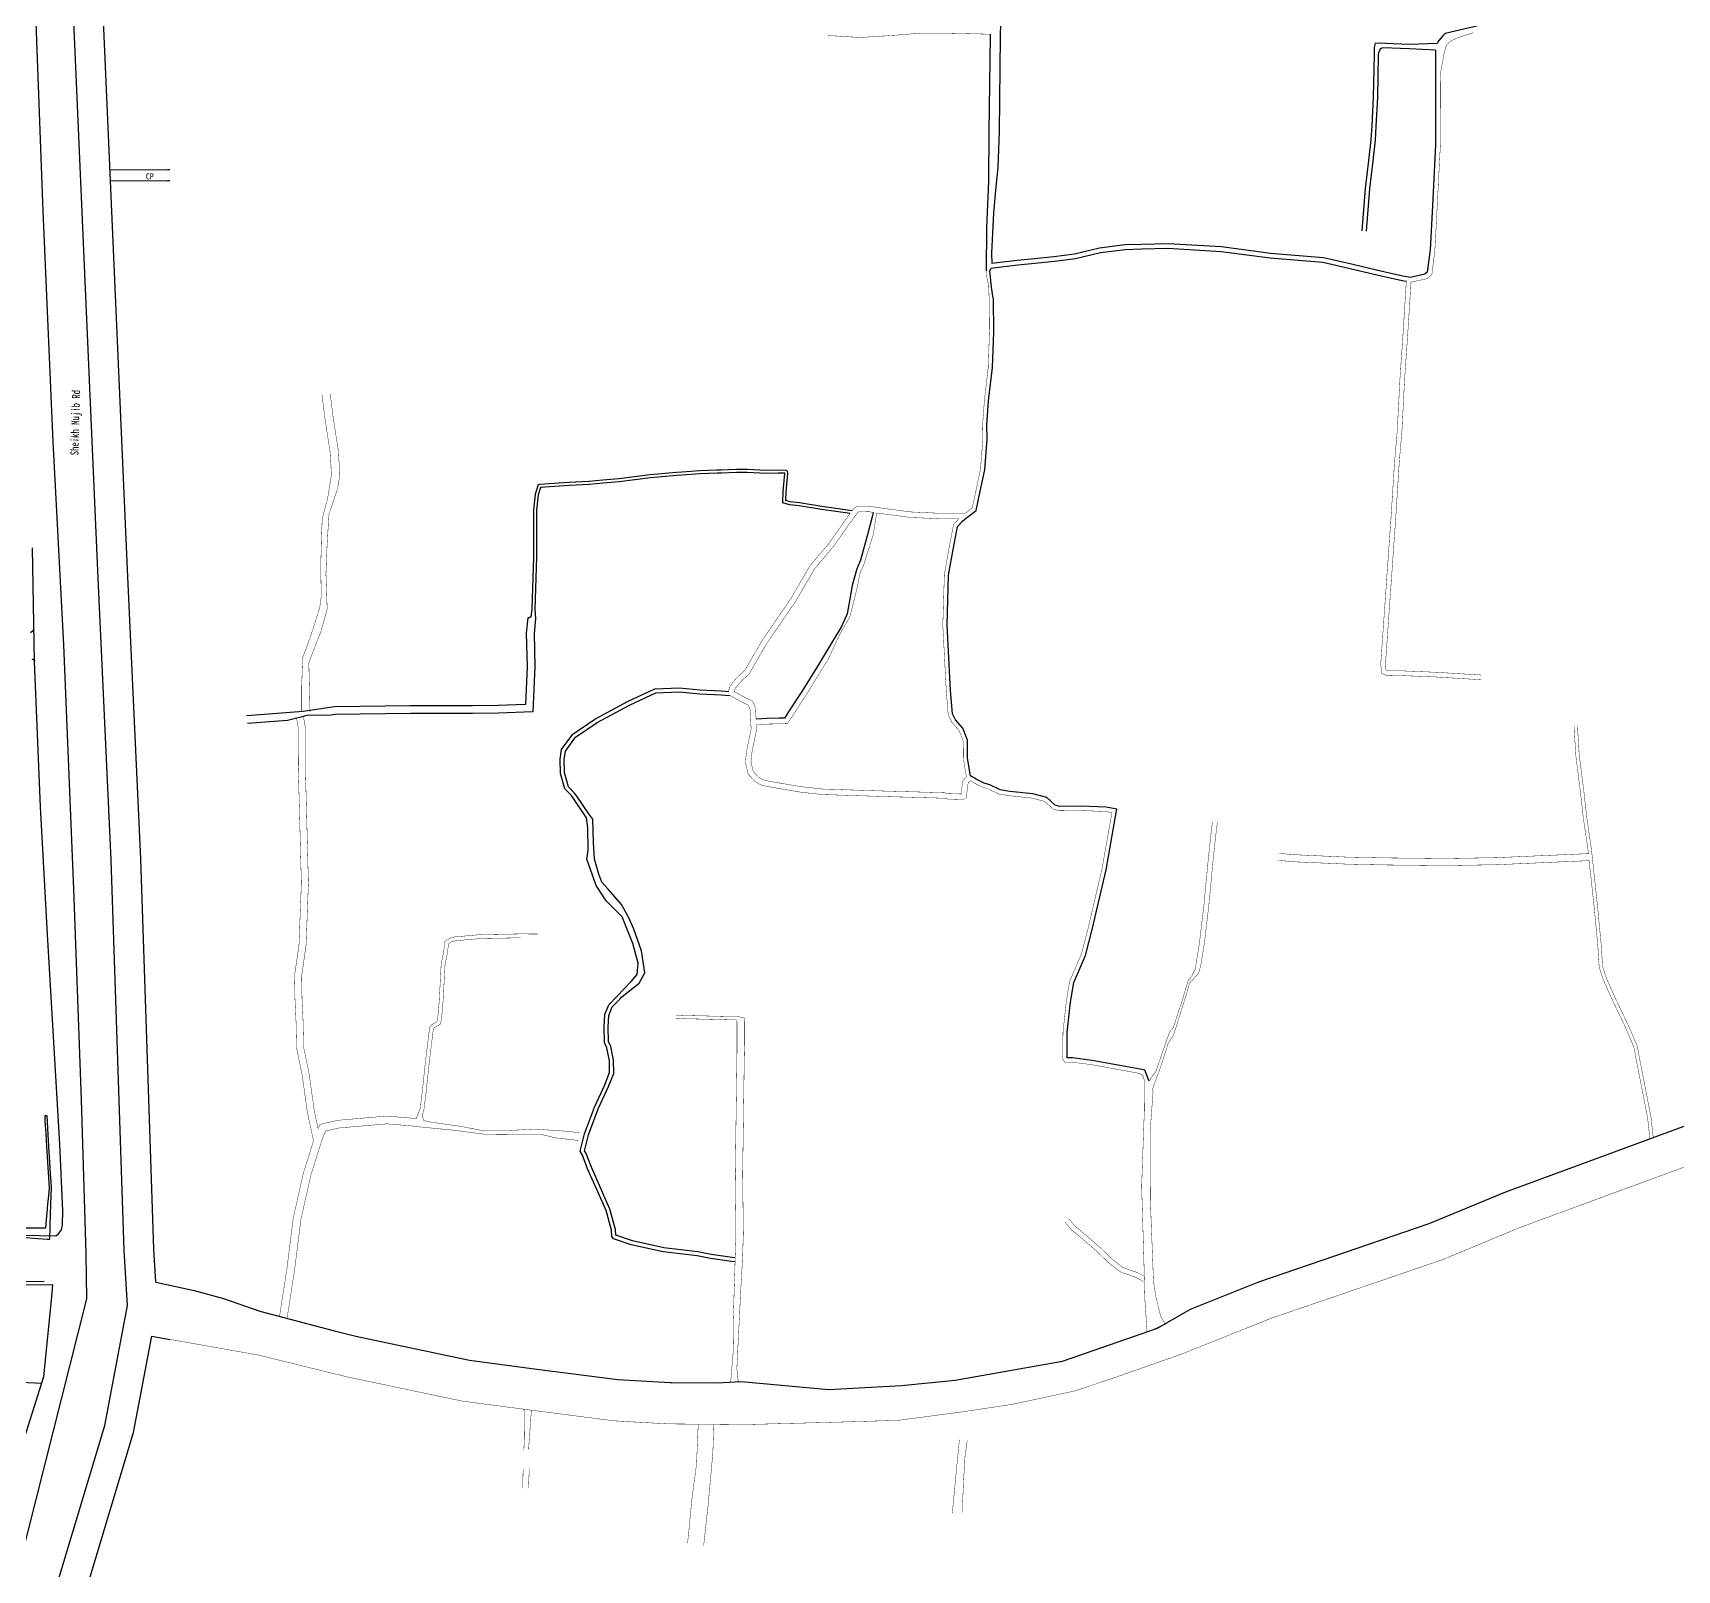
# Model space of a CAD drawing. Header units: metres. Extents: x 375792 to 378704, y 2469502 to 2471712.
# Drawn here: x 377700 to 378110.9, y 2470068.9 to 2470452.8 of the extents above; entities that cross this region are included whole.
import ezdxf
from ezdxf.enums import TextEntityAlignment as Align

# ---------------------------------------------------------------- set-up
doc = ezdxf.new("R2010")
doc.units = ezdxf.units.M
doc.header["$MEASUREMENT"] = 0
doc.linetypes.add('X2', pattern=[10, 8, -2])
doc.linetypes.add('X6', pattern=[2, 1, -1])
doc.layers.add('DLSS', color=1, linetype='Continuous')
doc.layers.add('DLSS Existing Road Line', color=1, linetype='Continuous')
doc.styles.add('正等线体', font='')
doc.styles.get('正等线体').set_extended_font_data('SimHei')

msp = doc.modelspace()

# ---------------------------------------------------------------- linework, layer by layer
at = {"layer": 'DLSS', "linetype": 'Continuous', "flags": 128}
for points, elevation in [([(377730.72, 2470140.81), (377730.24, 2470149.02), (377727.01, 2470246.56), (377723.65, 2470318.77), (377717.59, 2470457.73), (377717.8, 2470519.35), (377719.59, 2470557.05), (377727.34, 2470639.08), (377731.74, 2470656.67), (377739.55, 2470678.13), (377745.96, 2470687.74), (377769.06, 2470710.26), (377780.42, 2470720.65), (377799.61, 2470737.57), (377809.18, 2470749.08), (377814.54, 2470752.68), (377819.97, 2470755.62), (377825.2, 2470768.19), (377828.04, 2470778.03)], 39.88), ([(377687.44, 2469848.13), (377683.81, 2469903.61), (377683.33, 2469961.04), (377683.66, 2470014.46), (377693.8, 2470058.8), (377696.27, 2470068.55), (377696.64, 2470070.01), (377713.48, 2470136.64), (377713.3, 2470147.96), (377712.16, 2470186.32), (377710.28, 2470238.92), (377707.75, 2470300.01), (377705.11, 2470350.68), (377702.61, 2470408.27), (377698.79, 2470511.34)], 5.01), ([(377697.09, 2469845.05), (377693.46, 2469900.53), (377692.98, 2469957.97), (377693.31, 2470011.38), (377703.45, 2470055.72), (377706.23, 2470065.99), (377717.97, 2470105.01), (377723.64, 2470134.96), (377722.84, 2470148.68), (377719.61, 2470246.26), (377716.25, 2470318.44), (377710.18, 2470457.58)], 5.01)]:
    msp.add_lwpolyline(points, dxfattribs=dict(at, elevation=elevation))
for points in [[(377939.19, 2470452.49, 0.1, 0.1, 0), (377929.4, 2470452.72, 0.1, 0.1, 0), (377921.57, 2470452.72, 0.1, 0.1, 0), (377915.27, 2470452.22, 0.1, 0.1, 0), (377906.8, 2470451.66, 0.1, 0.1, 0), (377901.86, 2470451.96, 0.1, 0.1, 0), (377899.77, 2470452.09, 0.1, 0.1, 0), (377898.71, 2470452.12, 0.1, 0.1, 0)], [(378059.87, 2470452.87, 0.1, 0.1, 0), (378055.5, 2470451.39, 0.1, 0.1, 0), (378054.24, 2470450.71, 0.1, 0.1, 0), (378053.37, 2470449.97, 0.1, 0.1, 0), (378053.04, 2470449.27, 0.1, 0.1, 0), (378052.67, 2470447.88, 0.1, 0.1, 0), (378051.67, 2470442.4, 0.1, 0.1, 0), (378051.7, 2470439.2, 0.1, 0.1, 0), (378051.71, 2470424.83, 0.1, 0.1, 0), (378050.92, 2470409.63, 0.1, 0.1, 0), (378050.33, 2470398.5, 0.1, 0.1, 0), (378049.58, 2470392.46, 0.1, 0.1, 0), (378048.39, 2470391.43, 0.1, 0.1, 0), (378044.37, 2470390.55, 0.1, 0.1, 0)], [(377933, 2470332.83, 0.1, 0.1, 0), (377934.74, 2470334.11, 0.1, 0.1, 0), (377935.68, 2470338.57, 0.1, 0.1, 0), (377936.8, 2470343.87, 0.1, 0.1, 0), (377937.4, 2470351.41, 0.1, 0.1, 0), (377937.32, 2470354.85, 0.1, 0.1, 0), (377937.77, 2470360.98, 0.1, 0.1, 0), (377938.75, 2470369.34, 0.1, 0.1, 0), (377939.02, 2470378.06, 0.1, 0.1, 0), (377938.97, 2470386.38, 0.1, 0.1, 0), (377938.82, 2470389.98, 0.1, 0.1, 0), (377938.49, 2470391.17, 0.1, 0.1, 0), (377938.23, 2470392.35, 0.1, 0.1, 0), (377938.2, 2470393.39, 0.1, 0.1, 0)], [(378043.2, 2470390.71, 0.1, 0.1, 0), (378042.37, 2470377.52, 0.1, 0.1, 0), (378041.58, 2470366.03, 0.1, 0.1, 0), (378040.95, 2470353.78, 0.1, 0.1, 0), (378040.23, 2470345.25, 0.1, 0.1, 0), (378039.39, 2470331.98, 0.1, 0.1, 0), (378038.13, 2470314.12, 0.1, 0.1, 0), (378036.8, 2470295.1, 0.1, 0.1, 0), (378037.04, 2470292.84, 0.1, 0.1, 0), (378038.47, 2470292.26, 0.1, 0.1, 0), (378041.58, 2470292.32, 0.1, 0.1, 0), (378050.49, 2470291.96, 0.1, 0.1, 0), (378061.82, 2470291.26, 0.1, 0.1, 0)], [(378044.38, 2470390.63, 0.1, 0.1, 0), (378043.54, 2470377.45, 0.1, 0.1, 0), (378042.75, 2470365.96, 0.1, 0.1, 0), (378042.12, 2470353.7, 0.1, 0.1, 0), (378041.4, 2470345.17, 0.1, 0.1, 0), (378040.57, 2470331.9, 0.1, 0.1, 0), (378039.31, 2470314.04, 0.1, 0.1, 0), (378037.98, 2470295.12, 0.1, 0.1, 0), (378038.13, 2470293.67, 0.1, 0.1, 0), (378038.69, 2470293.45, 0.1, 0.1, 0), (378041.59, 2470293.5, 0.1, 0.1, 0), (378050.55, 2470293.13, 0.1, 0.1, 0), (378061.9, 2470292.43, 0.1, 0.1, 0)], [(377769.26, 2470283.27, 0.1, 0.1, 0), (377769.26, 2470283.56, 0.1, 0.1, 0), (377768.97, 2470295.56, 0.1, 0.1, 0), (377770.9, 2470300.56, 0.1, 0.1, 0), (377771.94, 2470303.14, 0.1, 0.1, 0), (377773.56, 2470308.92, 0.1, 0.1, 0), (377773.25, 2470317.75, 0.1, 0.1, 0), (377773.53, 2470324.75, 0.1, 0.1, 0), (377774, 2470332.52, 0.1, 0.1, 0), (377776.22, 2470339.27, 0.1, 0.1, 0), (377776.71, 2470342.34, 0.1, 0.1, 0), (377776.37, 2470348.28, 0.1, 0.1, 0), (377775.02, 2470356.98, 0.1, 0.1, 0), (377774.31, 2470362.65, 0.1, 0.1, 0)], [(377904.22, 2470332.79, 0.1, 0.1, 0), (377902.93, 2470331.01, 0.1, 0.1, 0), (377899.07, 2470325.49, 0.1, 0.1, 0), (377894.2, 2470319.73, 0.1, 0.1, 0), (377889.5, 2470311.66, 0.1, 0.1, 0), (377882.32, 2470301.19, 0.1, 0.1, 0), (377877.91, 2470293.58, 0.1, 0.1, 0), (377876.62, 2470292.41, 0.1, 0.1, 0), (377875.78, 2470291.62, 0.1, 0.1, 0), (377874, 2470289.36, 0.1, 0.1, 0), (377873.92, 2470288.36, 0.1, 0.1, 0)], [(377909.94, 2470333.06, 0.1, 0.1, 0), (377908.84, 2470333.24, 0.1, 0.1, 0), (377906.47, 2470333.27, 0.1, 0.1, 0), (377906.1, 2470333.05, 0.1, 0.1, 0), (377904.05, 2470330.22, 0.1, 0.1, 0), (377900.15, 2470324.66, 0.1, 0.1, 0), (377895.33, 2470318.94, 0.1, 0.1, 0), (377890.66, 2470310.93, 0.1, 0.1, 0), (377883.48, 2470300.45, 0.1, 0.1, 0), (377878.99, 2470292.71, 0.1, 0.1, 0), (377877.56, 2470291.4, 0.1, 0.1, 0), (377876.79, 2470290.69, 0.1, 0.1, 0), (377875.33, 2470288.84, 0.1, 0.1, 0), (377875.29, 2470288.27, 0.1, 0.1, 0), (377877.39, 2470287.12, 0.1, 0.1, 0), (377879.83, 2470285.93, 0.1, 0.1, 0), (377880.58, 2470284.23, 0.1, 0.1, 0), (377880.73, 2470281.44, 0.1, 0.1, 0)], [(377910.86, 2470332.92, 0.1, 0.1, 0), (377910.5, 2470330.69, 0.1, 0.1, 0), (377909.99, 2470327.48, 0.1, 0.1, 0), (377907.59, 2470319.84, 0.1, 0.1, 0), (377906.75, 2470318.08, 0.1, 0.1, 0), (377905.85, 2470313.65, 0.1, 0.1, 0), (377904.17, 2470307.02, 0.1, 0.1, 0), (377901.76, 2470302.87, 0.1, 0.1, 0), (377899.12, 2470297.18, 0.1, 0.1, 0), (377898.67, 2470296.28, 0.1, 0.1, 0), (377897.13, 2470293.77, 0.1, 0.1, 0), (377893.3, 2470287.57, 0.1, 0.1, 0), (377890.28, 2470282.91, 0.1, 0.1, 0), (377888.58, 2470280.3, 0.1, 0.1, 0), (377886.48, 2470280.24, 0.1, 0.1, 0), (377883.5, 2470280.19, 0.1, 0.1, 0), (377880.81, 2470280.05, 0.1, 0.1, 0)], [(377933, 2470332.83, 0.1, 0.1, 0), (377926.78, 2470332.83, 0.1, 0.1, 0), (377919.35, 2470333.17, 0.1, 0.1, 0), (377911.24, 2470334.24, 0.1, 0.1, 0), (377908.95, 2470334.61, 0.1, 0.1, 0), (377906.1, 2470334.64, 0.1, 0.1, 0), (377905.15, 2470334.08, 0.1, 0.1, 0), (377904.72, 2470333.48, 0.1, 0.1, 0)], [(377931.4, 2470331.46, 0.1, 0.1, 0), (377926.74, 2470331.46, 0.1, 0.1, 0), (377919.23, 2470331.8, 0.1, 0.1, 0), (377911.04, 2470332.89, 0.1, 0.1, 0), (377910.86, 2470332.92, 0.1, 0.1, 0)], [(377933.27, 2470267.02, 0.1, 0.1, 0), (377932.52, 2470271.55, 0.1, 0.1, 0), (377932.49, 2470275.98, 0.1, 0.1, 0), (377931.44, 2470278.58, 0.1, 0.1, 0), (377929.66, 2470280.62, 0.1, 0.1, 0), (377928.74, 2470282.42, 0.1, 0.1, 0), (377928.25, 2470288.48, 0.1, 0.1, 0), (377927.38, 2470304.91, 0.1, 0.1, 0), (377927.77, 2470317.51, 0.1, 0.1, 0), (377928.97, 2470324.36, 0.1, 0.1, 0), (377930.08, 2470330.04, 0.1, 0.1, 0), (377931.4, 2470331.46, 0.1, 0.1, 0)], [(377874.17, 2470287.32, 0.1, 0.1, 0), (377876.76, 2470285.9, 0.1, 0.1, 0), (377878.78, 2470284.91, 0.1, 0.1, 0), (377879.23, 2470283.9, 0.1, 0.1, 0), (377879.49, 2470278.96, 0.1, 0.1, 0), (377878.39, 2470273.66, 0.1, 0.1, 0), (377878.05, 2470270.66, 0.1, 0.1, 0), (377878.76, 2470267.66, 0.1, 0.1, 0), (377880.5, 2470265.79, 0.1, 0.1, 0), (377881.98, 2470264.97, 0.1, 0.1, 0), (377883.84, 2470264.54, 0.1, 0.1, 0), (377891.68, 2470263.21, 0.1, 0.1, 0), (377897.1, 2470262.6, 0.1, 0.1, 0), (377911.45, 2470262.13, 0.1, 0.1, 0), (377927.53, 2470261.68, 0.1, 0.1, 0), (377928.81, 2470261.44, 0.1, 0.1, 0), (377931.06, 2470261.38, 0.1, 0.1, 0), (377932.46, 2470261.32, 0.1, 0.1, 0), (377933.31, 2470261.75, 0.1, 0.1, 0), (377933.37, 2470262.56, 0.1, 0.1, 0), (377933.52, 2470264.33, 0.1, 0.1, 0), (377933.72, 2470265.45, 0.1, 0.1, 0), (377934.26, 2470266.06, 0.1, 0.1, 0)], [(377770.15, 2470176.1, 0.1, 0.1, 0), (377768.61, 2470183.21, 0.1, 0.1, 0), (377767.3, 2470192.6, 0.1, 0.1, 0), (377765.91, 2470199.27, 0.1, 0.1, 0), (377765.78, 2470205.76, 0.1, 0.1, 0), (377765.51, 2470211.57, 0.1, 0.1, 0), (377765.4, 2470217.3, 0.1, 0.1, 0), (377766.52, 2470225.11, 0.1, 0.1, 0), (377767.11, 2470240.48, 0.1, 0.1, 0), (377766.9, 2470248.28, 0.1, 0.1, 0), (377766.62, 2470259.13, 0.1, 0.1, 0), (377766.34, 2470269.25, 0.1, 0.1, 0), (377766.4, 2470278.8, 0.1, 0.1, 0), (377765.92, 2470281.63, 0.1, 0.1, 0)], [(377771.3, 2470179.14, 0.1, 0.1, 0), (377770.35, 2470183.52, 0.1, 0.1, 0), (377769.04, 2470192.9, 0.1, 0.1, 0), (377767.67, 2470199.47, 0.1, 0.1, 0), (377767.54, 2470205.82, 0.1, 0.1, 0), (377767.27, 2470211.63, 0.1, 0.1, 0), (377767.17, 2470217.19, 0.1, 0.1, 0), (377768.28, 2470224.95, 0.1, 0.1, 0), (377768.87, 2470240.47, 0.1, 0.1, 0), (377768.66, 2470248.33, 0.1, 0.1, 0), (377768.38, 2470259.17, 0.1, 0.1, 0), (377768.11, 2470269.27, 0.1, 0.1, 0), (377768.16, 2470278.95, 0.1, 0.1, 0), (377767.63, 2470282.08, 0.1, 0.1, 0)], [(377880.81, 2470280.05, 0.1, 0.1, 0), (377880.87, 2470278.86, 0.1, 0.1, 0), (377879.74, 2470273.45, 0.1, 0.1, 0), (377879.44, 2470270.74, 0.1, 0.1, 0), (377880.01, 2470268.33, 0.1, 0.1, 0), (377881.36, 2470266.89, 0.1, 0.1, 0), (377882.48, 2470266.26, 0.1, 0.1, 0), (377884.11, 2470265.88, 0.1, 0.1, 0), (377891.87, 2470264.57, 0.1, 0.1, 0), (377897.2, 2470263.97, 0.1, 0.1, 0), (377911.49, 2470263.5, 0.1, 0.1, 0), (377927.68, 2470263.05, 0.1, 0.1, 0), (377928.96, 2470262.81, 0.1, 0.1, 0), (377931.11, 2470262.75, 0.1, 0.1, 0), (377932.01, 2470262.71, 0.1, 0.1, 0), (377932.16, 2470264.51, 0.1, 0.1, 0), (377932.44, 2470266.06, 0.1, 0.1, 0), (377933.27, 2470267.02, 0.1, 0.1, 0)], [(378088.69, 2470247.83, 0.1, 0.1, 0), (378088.6, 2470248.71, 0.1, 0.1, 0), (378087.42, 2470256.79, 0.1, 0.1, 0), (378086.66, 2470263.59, 0.1, 0.1, 0), (378085.54, 2470272.39, 0.1, 0.1, 0), (378085.1, 2470279.66, 0.1, 0.1, 0)], [(378104.89, 2470176.92, 0.1, 0.1, 0), (378104.35, 2470181.88, 0.1, 0.1, 0), (378103, 2470188.85, 0.1, 0.1, 0), (378101.35, 2470197.27, 0.1, 0.1, 0), (378100.93, 2470199.69, 0.1, 0.1, 0), (378098.89, 2470204.47, 0.1, 0.1, 0), (378095.39, 2470211.79, 0.1, 0.1, 0), (378093.19, 2470216.69, 0.1, 0.1, 0), (378092.24, 2470219.67, 0.1, 0.1, 0), (378091.89, 2470225.03, 0.1, 0.1, 0), (378091.01, 2470234.36, 0.1, 0.1, 0), (378089.46, 2470248.82, 0.1, 0.1, 0), (378088.28, 2470256.9, 0.1, 0.1, 0), (378087.52, 2470263.69, 0.1, 0.1, 0), (378086.4, 2470272.47, 0.1, 0.1, 0), (378085.96, 2470279.71, 0.1, 0.1, 0)], [(377978.41, 2470128.38, 0.1, 0.1, 0), (377977.86, 2470136.71, 0.1, 0.1, 0), (377977.62, 2470146.43, 0.1, 0.1, 0), (377977.06, 2470164.7, 0.1, 0.1, 0), (377977.73, 2470183.45, 0.1, 0.1, 0), (377977.78, 2470191.09, 0.1, 0.1, 0), (377977.35, 2470192.45, 0.1, 0.1, 0), (377976.37, 2470192.96, 0.1, 0.1, 0), (377964.56, 2470195.13, 0.1, 0.1, 0), (377959.74, 2470195.73, 0.1, 0.1, 0), (377957.85, 2470195.78, 0.1, 0.1, 0), (377957.37, 2470196.45, 0.1, 0.1, 0), (377957.41, 2470203.18, 0.1, 0.1, 0), (377958.23, 2470210.86, 0.1, 0.1, 0), (377959.08, 2470215.98, 0.1, 0.1, 0), (377962.02, 2470222.72, 0.1, 0.1, 0), (377963.68, 2470229.15, 0.1, 0.1, 0), (377967.15, 2470244.01, 0.1, 0.1, 0), (377969.5, 2470257.27, 0.1, 0.1, 0), (377969.65, 2470258.07, 0.1, 0.1, 0), (377968.11, 2470258.34, 0.1, 0.1, 0), (377961.86, 2470258.6, 0.1, 0.1, 0), (377956.51, 2470258.56, 0.1, 0.1, 0), (377954.96, 2470258.94, 0.1, 0.1, 0), (377952.86, 2470260.87, 0.1, 0.1, 0), (377949.66, 2470261.7, 0.1, 0.1, 0), (377943.95, 2470262.3, 0.1, 0.1, 0), (377941.36, 2470262.74, 0.1, 0.1, 0), (377938.74, 2470263.98, 0.1, 0.1, 0), (377937.28, 2470264.46, 0.1, 0.1, 0), (377935.17, 2470265.49, 0.1, 0.1, 0), (377934.26, 2470266.06, 0.1, 0.1, 0)], [(377978.91, 2470191.03, 0.1, 0.1, 0), (377980.65, 2470193.51, 0.1, 0.1, 0), (377982.14, 2470197.88, 0.1, 0.1, 0), (377984.04, 2470203.3, 0.1, 0.1, 0), (377984.99, 2470204.33, 0.1, 0.1, 0), (377986.19, 2470208.18, 0.1, 0.1, 0), (377987.38, 2470211.68, 0.1, 0.1, 0), (377987.87, 2470213.44, 0.1, 0.1, 0), (377988.71, 2470216.18, 0.1, 0.1, 0), (377989.49, 2470217.12, 0.1, 0.1, 0), (377989.83, 2470217.77, 0.1, 0.1, 0), (377990.47, 2470219.02, 0.1, 0.1, 0), (377991.52, 2470225.63, 0.1, 0.1, 0), (377992.6, 2470234.73, 0.1, 0.1, 0), (377993.71, 2470246.45, 0.1, 0.1, 0), (377994.5, 2470253.79, 0.1, 0.1, 0), (377994.77, 2470255.75, 0.1, 0.1, 0)], [(377979.71, 2470188.87, 0.1, 0.1, 0), (377981.9, 2470194.79, 0.1, 0.1, 0), (377983.67, 2470200.4, 0.1, 0.1, 0), (377984.98, 2470202.41, 0.1, 0.1, 0), (377986.03, 2470205.52, 0.1, 0.1, 0), (377986.12, 2470206.01, 0.1, 0.1, 0), (377988.12, 2470212.24, 0.1, 0.1, 0), (377989.03, 2470215.54, 0.1, 0.1, 0), (377989.43, 2470215.89, 0.1, 0.1, 0), (377991.29, 2470217.92, 0.1, 0.1, 0), (377991.85, 2470219.92, 0.1, 0.1, 0), (377992.73, 2470225.46, 0.1, 0.1, 0), (377993.82, 2470234.6, 0.1, 0.1, 0), (377994.93, 2470246.33, 0.1, 0.1, 0), (377995.72, 2470253.64, 0.1, 0.1, 0), (377995.99, 2470255.58, 0, 0, 0)], [(378088.69, 2470247.83, 0.1, 0.1, 0), (378065.6, 2470246.82, 0.1, 0.1, 0), (378053.07, 2470246.61, 0.1, 0.1, 0), (378038.19, 2470246.76, 0.1, 0.1, 0), (378028.66, 2470246.95, 0.1, 0.1, 0), (378015.78, 2470247.53, 0.1, 0.1, 0), (378011.35, 2470247.89, 0.1, 0.1, 0)], [(378088.88, 2470246.08, 0.1, 0.1, 0), (378065.65, 2470245.06, 0.1, 0.1, 0), (378053.08, 2470244.85, 0.1, 0.1, 0), (378038.17, 2470245, 0.1, 0.1, 0), (378028.6, 2470245.2, 0.1, 0.1, 0), (378015.67, 2470245.77, 0.1, 0.1, 0), (378011.21, 2470246.14, 0.1, 0.1, 0)], [(378104.05, 2470176.61, 0.1, 0.1, 0), (378103.5, 2470181.75, 0.1, 0.1, 0), (378102.16, 2470188.69, 0.1, 0.1, 0), (378100.5, 2470197.11, 0.1, 0.1, 0), (378100.09, 2470199.45, 0.1, 0.1, 0), (378098.1, 2470204.11, 0.1, 0.1, 0), (378094.61, 2470211.43, 0.1, 0.1, 0), (378092.38, 2470216.38, 0.1, 0.1, 0), (378091.38, 2470219.51, 0.1, 0.1, 0), (378091.03, 2470224.96, 0.1, 0.1, 0), (378090.15, 2470234.27, 0.1, 0.1, 0), (378088.88, 2470246.08, 0.1, 0.1, 0)], [(377795.76, 2470181.59, 0.1, 0.1, 0), (377796.81, 2470184.22, 0.1, 0.1, 0), (377797.4, 2470189.18, 0.1, 0.1, 0), (377798.09, 2470195.7, 0.1, 0.1, 0), (377799.16, 2470204.42, 0.1, 0.1, 0), (377799.75, 2470205.16, 0.1, 0.1, 0), (377800.98, 2470205.83, 0.1, 0.1, 0), (377801.14, 2470206.26, 0.1, 0.1, 0), (377801.58, 2470211.35, 0.1, 0.1, 0), (377802.05, 2470220.44, 0.1, 0.1, 0), (377802.64, 2470223.08, 0.1, 0.1, 0), (377802.95, 2470225.87, 0.1, 0.1, 0), (377804.13, 2470226.65, 0.1, 0.1, 0), (377805.34, 2470227.02, 0.1, 0.1, 0), (377812, 2470227.61, 0.1, 0.1, 0), (377821.88, 2470227.78, 0.1, 0.1, 0), (377826.18, 2470227.75, 0.1, 0.1, 0)], [(377797.7, 2470181.15, 0.1, 0.1, 0), (377797.33, 2470182.3, 0.1, 0.1, 0), (377797.75, 2470183.98, 0.1, 0.1, 0), (377798.36, 2470189.08, 0.1, 0.1, 0), (377799.05, 2470195.59, 0.1, 0.1, 0), (377800.09, 2470204.03, 0.1, 0.1, 0), (377800.38, 2470204.4, 0.1, 0.1, 0), (377801.77, 2470205.15, 0.1, 0.1, 0), (377802.09, 2470206.06, 0.1, 0.1, 0), (377802.54, 2470211.28, 0.1, 0.1, 0), (377803.02, 2470220.31, 0.1, 0.1, 0), (377803.6, 2470222.92, 0.1, 0.1, 0), (377803.87, 2470225.31, 0.1, 0.1, 0), (377804.55, 2470225.76, 0.1, 0.1, 0), (377805.53, 2470226.06, 0.1, 0.1, 0), (377812.05, 2470226.64, 0.1, 0.1, 0), (377821.88, 2470226.81, 0, 0, 0), (377826.17, 2470226.78, 0, 0, 0)], [(377875.95, 2470205.88, 0.1, 0.1, 0), (377875.72, 2470206.32, 0.1, 0.1, 0), (377874.01, 2470206.34, 0.1, 0.1, 0), (377863.01, 2470206.6, 0.1, 0.1, 0), (377860.72, 2470206.71, 0.1, 0.1, 0)], [(377876.2, 2470115.68, 0.1, 0.1, 0), (377876.22, 2470116.37, 0.1, 0.1, 0), (377875.92, 2470119.23, 0.1, 0.1, 0), (377876.88, 2470138.53, 0.1, 0.1, 0), (377877.36, 2470147.25, 0.1, 0.1, 0), (377877.54, 2470152.75, 0.1, 0.1, 0), (377877.37, 2470167.86, 0.1, 0.1, 0), (377877.8, 2470198.57, 0.1, 0.1, 0), (377877.79, 2470205.89, 0.1, 0.1, 0), (377877.98, 2470206.52, 0.1, 0.1, 0), (377877.76, 2470206.81, 0.1, 0.1, 0), (377876.2, 2470207.13, 0.1, 0.1, 0), (377874.03, 2470207.15, 0.1, 0.1, 0), (377863.03, 2470207.41, 0.1, 0.1, 0), (377860.75, 2470207.52, 0.1, 0.1, 0)], [(377874.37, 2470115.84, 0.1, 0.1, 0), (377875.07, 2470124.04, 0.1, 0.1, 0), (377874.98, 2470130.03, 0.1, 0.1, 0), (377875.3, 2470140.33, 0.1, 0.1, 0), (377875.7, 2470152.77, 0.1, 0.1, 0), (377875.53, 2470167.87, 0.1, 0.1, 0), (377875.96, 2470198.58, 0.1, 0.1, 0), (377875.95, 2470205.88, 0.1, 0.1, 0)], [(377979.46, 2470128.75, 0.1, 0.1, 0), (377982.91, 2470130.39, 0.1, 0.1, 0), (377981.84, 2470132.25, 0.1, 0.1, 0), (377980.58, 2470137.3, 0.1, 0.1, 0), (377980.02, 2470141.09, 0.1, 0.1, 0), (377979.24, 2470161.24, 0.1, 0.1, 0), (377979.17, 2470178.38, 0.1, 0.1, 0), (377979.92, 2470188.31, 0.1, 0.1, 0), (377979.71, 2470188.87, 0.1, 0.1, 0)], [(377771.3, 2470179.14, 0.1, 0.1, 0), (377771.7, 2470180.18, 0.1, 0.1, 0), (377776.23, 2470181.23, 0.1, 0.1, 0), (377788.48, 2470182.29, 0.1, 0.1, 0), (377795.28, 2470181.7, 0.1, 0.1, 0), (377795.76, 2470181.59, 0.1, 0.1, 0)], [(377797.7, 2470181.15, 0.1, 0.1, 0), (377799.42, 2470180.76, 0.1, 0.1, 0), (377807.16, 2470179.68, 0.1, 0.1, 0), (377812.35, 2470178.66, 0.1, 0.1, 0), (377819.11, 2470178.7, 0.1, 0.1, 0), (377825.41, 2470179.03, 0.1, 0.1, 0), (377833.05, 2470178.52, 0.1, 0.1, 0), (377836.59, 2470178.12, 0.1, 0.1, 0)], [(377763.57, 2470131.97, 0.1, 0.1, 0), (377765.41, 2470143.83, 0.1, 0.1, 0), (377766.99, 2470156.46, 0.1, 0.1, 0), (377769.49, 2470167.56, 0.1, 0.1, 0), (377772.12, 2470175.9, 0.1, 0.1, 0), (377773.14, 2470178.53, 0.1, 0.1, 0), (377776.53, 2470179.31, 0.1, 0.1, 0), (377788.48, 2470180.35, 0.1, 0.1, 0), (377794.98, 2470179.79, 0.1, 0.1, 0), (377795.91, 2470179.65, 0.1, 0.1, 0), (377805.19, 2470178.75, 0.1, 0.1, 0), (377812.83, 2470177.75, 0.1, 0.1, 0), (377827.22, 2470177.66, 0.1, 0.1, 0), (377831.34, 2470176.69, 0.1, 0.1, 0), (377832.88, 2470176.59, 0.1, 0.1, 0), (377836.37, 2470176.2, 0.1, 0.1, 0)], [(377761.66, 2470132.27, 0.1, 0.1, 0), (377763.49, 2470144.09, 0.1, 0.1, 0), (377765.08, 2470156.8, 0.1, 0.1, 0), (377767.61, 2470168.06, 0.1, 0.1, 0), (377770.15, 2470176.1, 0.1, 0.1, 0)], [(377977.72, 2470142.3, 0.1, 0.1, 0), (377975.83, 2470143.26, 0.1, 0.1, 0), (377972.47, 2470144.42, 0.1, 0.1, 0), (377969.72, 2470146.52, 0.1, 0.1, 0), (377966.75, 2470149.39, 0.1, 0.1, 0), (377963.46, 2470152.25, 0.1, 0.1, 0), (377960.42, 2470154.8, 0.1, 0.1, 0), (377958.85, 2470156.64, 0.1, 0.1, 0)], [(377977.76, 2470140.87, 0.1, 0.1, 0), (377975.34, 2470142.1, 0.1, 0.1, 0), (377971.87, 2470143.3, 0.1, 0.1, 0), (377968.9, 2470145.57, 0.1, 0.1, 0), (377965.9, 2470148.47, 0.1, 0.1, 0), (377962.64, 2470151.3, 0.1, 0.1, 0), (377959.53, 2470153.9, 0.1, 0.1, 0), (377957.89, 2470155.82, 0.1, 0.1, 0)], [(377822.74, 2470109.07, 0.1, 0.1, 0), (377822.83, 2470102.2, 0.1, 0.1, 0), (377822.71, 2470099.02, 0.1, 0.1, 0)], [(377823.9, 2470099.07, 0.1, 0.1, 0), (377823.9, 2470099.39, 0.1, 0.1, 0), (377824.59, 2470108.83, 0.1, 0.1, 0)], [(377866.27, 2470105.34, 0.1, 0.1, 0), (377865.84, 2470095.24, 0.1, 0.1, 0), (377864.74, 2470087.09, 0.1, 0.1, 0), (377863.62, 2470075.66, 0.1, 0.1, 0)], [(377867.63, 2470075.11, 0.1, 0.1, 0), (377868.72, 2470084.86, 0.1, 0.1, 0), (377869.92, 2470098.15, 0.1, 0.1, 0), (377870.17, 2470105.31, 0.1, 0.1, 0)], [(377822.53, 2470094.17, 0.1, 0.1, 0), (377822.49, 2470092.9, 0.1, 0.1, 0), (377822.42, 2470089.35, 0.1, 0.1, 0)], [(377823.84, 2470089.39, 0.1, 0.1, 0), (377824.05, 2470093.79, 0.1, 0.1, 0), (377824.03, 2470094.26, 0.1, 0.1, 0)]]:
    msp.add_lwpolyline(points, format="xyseb", dxfattribs=at)
for points in [[(377939.2, 2470452.49), (377939.19, 2470451.91), (377938.88, 2470428.22), (377938.78, 2470415.81), (377938.29, 2470404.15), (377938.2, 2470393.39)], [(377941.8, 2470455.4), (377941.74, 2470451.87), (377941.43, 2470428.19), (377941.13, 2470419.23), (377940.62, 2470414.4), (377940.07, 2470407.85), (377939.52, 2470397.83), (377939.65, 2470395.23)], [(378065.05, 2470455.5), (378052.94, 2470452.7), (378052.29, 2470452.06), (378051.35, 2470450.93), (378050.91, 2470450.2)], [(378050.48, 2470448.47), (378050.51, 2470439.2), (378050.52, 2470424.86), (378049.72, 2470409.69), (378049.14, 2470398.61), (378048.44, 2470393.06), (378047.83, 2470392.53), (378044.25, 2470391.75), (378042.36, 2470392.06), (378036.09, 2470393.51), (378029.47, 2470395.03), (378022.53, 2470396.63), (378009.27, 2470397.74), (377997.02, 2470399.34), (377983.65, 2470400.16), (377977.04, 2470399.98), (377972.85, 2470399.86), (377966.57, 2470399.07), (377960.3, 2470397.59), (377955.1, 2470396.88), (377950.29, 2470396.37), (377945.98, 2470395.99), (377939.65, 2470395.23)], [(378050.91, 2470450.2), (378043.97, 2470449.93), (378038, 2470450.13), (378036.57, 2470450.22), (378035.38, 2470450.15), (378035.18, 2470449.17), (378035.15, 2470447.32), (378034.93, 2470436.75), (378034.55, 2470429.61), (378034.34, 2470426.08), (378033.78, 2470420.94), (378032.93, 2470413.95), (378032.11, 2470403.38)], [(378050.48, 2470448.47), (378043.98, 2470448.87), (378043.97, 2470448.82), (378037.3, 2470449.12), (378036.7, 2470448.8), (378036.54, 2470448.55), (378036.21, 2470447.8), (378036.2, 2470447.3), (378035.99, 2470436.71), (378035.6, 2470429.55), (378035.39, 2470425.99), (378034.83, 2470420.82), (378033.98, 2470413.85), (378033.16, 2470403.3)], [(378043.2, 2470390.71), (378042.13, 2470390.88), (378035.82, 2470392.34), (378029.2, 2470393.86), (378022.35, 2470395.44), (378009.15, 2470396.55), (377996.9, 2470398.15), (377983.63, 2470398.96), (377977.07, 2470398.78), (377972.94, 2470398.66), (377966.79, 2470397.89), (377960.52, 2470396.41), (377955.25, 2470395.69), (377950.4, 2470395.18), (377946.11, 2470394.79), (377939.36, 2470393.98)], [(377978.91, 2470191.03), (377977.9, 2470193.75), (377976.72, 2470193.99), (377964.72, 2470196.2), (377959.82, 2470196.8), (377958.45, 2470196.84), (377958.48, 2470203.12), (377959.29, 2470210.71), (377960.12, 2470215.68), (377963.04, 2470222.37), (377964.72, 2470228.9), (377968.2, 2470243.79), (377970.56, 2470257.08), (377970.89, 2470258.94), (377968.23, 2470259.41), (377961.88, 2470259.67), (377956.63, 2470259.64), (377955.48, 2470259.92), (377953.39, 2470261.85), (377949.85, 2470262.76), (377944.09, 2470263.36), (377941.69, 2470263.77), (377939.14, 2470264.98), (377937.69, 2470265.46), (377935.69, 2470266.43), (377934.32, 2470267.28), (377933.59, 2470271.65), (377933.56, 2470276.19), (377932.37, 2470279.15), (377930.56, 2470281.23), (377929.79, 2470282.72), (377929.32, 2470288.55), (377928.46, 2470304.92), (377928.84, 2470317.4), (377930.03, 2470324.17), (377931.08, 2470329.53), (377932.38, 2470330.94), (377933.66, 2470331.98), (377935.71, 2470333.49), (377936.73, 2470338.35), (377937.86, 2470343.72), (377938.48, 2470351.38), (377938.39, 2470354.82), (377938.84, 2470360.88), (377939.83, 2470369.26), (377940.09, 2470378.05), (377940.04, 2470386.41), (377939.96, 2470386.56), (377939.54, 2470389.29), (377939.1, 2470393.42), (377939.36, 2470393.98)], [(377904.72, 2470333.48), (377897.14, 2470334.5), (377891.58, 2470335.42), (377889.25, 2470335.72), (377888.15, 2470336.01), (377888.26, 2470338.2), (377888.63, 2470342.79), (377888.61, 2470343.37), (377888.25, 2470343.56), (377886.27, 2470343.64), (377883.24, 2470343.5), (377878.54, 2470343.78), (377875.81, 2470343.81), (377872.04, 2470343.63), (377870.96, 2470343.64), (377866.63, 2470343.46), (377862.18, 2470343.11), (377860.81, 2470343.03), (377854.26, 2470342.4), (377846.41, 2470341.46), (377842.47, 2470341.07), (377838.96, 2470340.78), (377834.06, 2470340.5), (377827.89, 2470340.14), (377826.6, 2470340.04), (377826.25, 2470339.92), (377825.56, 2470337.57), (377825.12, 2470333.65), (377825.08, 2470329.33), (377825.09, 2470321.98), (377824.68, 2470308.86), (377824.47, 2470306.98), (377824.11, 2470306.71), (377823.66, 2470306.74), (377823.3, 2470302.88), (377823.5, 2470294.59), (377823.09, 2470285.1), (377816.29, 2470284.81), (377809.83, 2470284.72), (377794.35, 2470284.75), (377775.4, 2470284.5), (377767.57, 2470283.3), (377753.51, 2470282.28)], [(377904.22, 2470332.79), (377897.03, 2470333.75), (377891.47, 2470334.67), (377889.1, 2470334.98), (377887.37, 2470335.44), (377887.51, 2470338.25), (377887.88, 2470342.81), (377887.88, 2470342.83), (377886.28, 2470342.89), (377883.24, 2470342.75), (377878.52, 2470343.03), (377875.83, 2470343.06), (377872.06, 2470342.88), (377870.97, 2470342.89), (377866.67, 2470342.71), (377862.23, 2470342.36), (377860.87, 2470342.28), (377854.34, 2470341.65), (377846.49, 2470340.71), (377842.54, 2470340.32), (377839.01, 2470340.03), (377834.1, 2470339.75), (377827.94, 2470339.39), (377826.86, 2470339.31), (377826.3, 2470337.43), (377825.87, 2470333.6), (377825.83, 2470329.33), (377825.84, 2470321.97), (377825.43, 2470308.82), (377825.59, 2470306.56), (377825.24, 2470302.81), (377825.44, 2470294.57), (377824.95, 2470283.25), (377816.34, 2470282.88), (377809.85, 2470282.79), (377794.36, 2470282.81), (377775.56, 2470282.57), (377774.54, 2470282.39), (377770.35, 2470282.35), (377768.78, 2470282.45), (377767.84, 2470282.14), (377766.67, 2470281.82), (377763.64, 2470281.08), (377753.65, 2470280.35)], [(377909.94, 2470333.06), (377909.76, 2470331.96), (377908.72, 2470328.1), (377906.85, 2470321.11), (377905.87, 2470318.99), (377904.72, 2470314.8), (377904.36, 2470312.9), (377903.5, 2470307.71), (377902.03, 2470304.58), (377897.48, 2470297.01), (377895.95, 2470294.5), (377892.13, 2470288.31), (377889.11, 2470283.67), (377887.82, 2470281.67), (377886.45, 2470281.63), (377883.45, 2470281.58), (377880.73, 2470281.44)], [(377875.48, 2470145.89), (377874.6, 2470145.94), (377869.3, 2470146.75), (377865.98, 2470147.4), (377857.52, 2470148.37), (377849.53, 2470150.15), (377845.11, 2470151.66), (377844.67, 2470152.21), (377844.62, 2470153.81), (377843.23, 2470158.71), (377840.9, 2470163.95), (377838.64, 2470169.13), (377837.32, 2470172.49), (377836.81, 2470173.48), (377837.85, 2470177.86), (377840.32, 2470184.51), (377842.91, 2470190.1), (377844.14, 2470193.13), (377844.12, 2470196.1), (377843.47, 2470199.31), (377842.84, 2470200.66), (377842.75, 2470204.54), (377842.9, 2470207.62), (377843.92, 2470210.1), (377846.05, 2470212.25), (377849.54, 2470215.88), (377851.05, 2470217.68), (377851.28, 2470220.44), (377849.95, 2470225.42), (377847.29, 2470232.01), (377843.28, 2470236), (377840.75, 2470239.89), (377838.42, 2470246.48), (377838.79, 2470248.71), (377838.68, 2470254.31), (377838.33, 2470256.81), (377834.6, 2470262.31), (377832.98, 2470263.98), (377831.85, 2470267.82), (377831.77, 2470271.43), (377832.11, 2470273.82), (377834.9, 2470277.63), (377840.46, 2470281.41), (377848.8, 2470285.87), (377855.41, 2470288.97), (377861.54, 2470289.26), (377866.78, 2470288.78), (377872.11, 2470288.5), (377873.92, 2470288.36)], [(377875.53, 2470146.9), (377874.71, 2470146.95), (377869.47, 2470147.75), (377866.13, 2470148.41), (377857.69, 2470149.37), (377849.81, 2470151.12), (377845.72, 2470152.53), (377845.67, 2470152.58), (377845.63, 2470153.96), (377844.18, 2470159.06), (377841.83, 2470164.36), (377839.58, 2470169.52), (377838.24, 2470172.9), (377837.89, 2470173.61), (377838.82, 2470177.57), (377841.26, 2470184.12), (377843.84, 2470189.69), (377845.16, 2470192.93), (377845.13, 2470196.21), (377844.44, 2470199.63), (377843.85, 2470200.9), (377843.77, 2470204.52), (377843.91, 2470207.4), (377844.78, 2470209.53), (377846.78, 2470211.54), (377847.17, 2470212.07), (377851.48, 2470215.48), (377852.92, 2470218.07), (377852.13, 2470223.56), (377850.19, 2470228.94), (377848.94, 2470231.76), (377847.14, 2470235.12), (377843.74, 2470238.94), (377842.19, 2470240.67), (377841.47, 2470242.72), (377840.35, 2470246.42), (377840.11, 2470250.64), (377839.93, 2470256.45), (377838.92, 2470257.75), (377835.91, 2470262.2), (377835.39, 2470262.95), (377833.88, 2470264.51), (377832.87, 2470267.98), (377832.79, 2470271.37), (377833.08, 2470273.42), (377835.62, 2470276.89), (377840.98, 2470280.54), (377849.26, 2470284.96), (377855.66, 2470287.96), (377861.52, 2470288.25), (377866.71, 2470287.77), (377872.04, 2470287.49), (377874.17, 2470287.32)], [(377730.72, 2470140.81), (377740.31, 2470138.75), (377747.67, 2470136.69), (377756.7, 2470133.59), (377775.02, 2470128.7), (377780.72, 2470127.29), (377809.13, 2470121.32), (377825.98, 2470119.11), (377846.22, 2470116.5), (377859.27, 2470115.78), (377859.61, 2470115.77), (377871.02, 2470115.68), (377877, 2470115.96), (377898.87, 2470114.01), (377917.02, 2470115.03), (377930.5, 2470116.3), (377957.27, 2470121.04), (377981.03, 2470129.29), (377989.26, 2470134.06), (378006.38, 2470140.9), (378022.17, 2470146.28), (378048.88, 2470155.43), (378068.02, 2470163.38), (378090.46, 2470171.63), (378115.54, 2470180.82)], [(377730.72, 2470140.81), (377734.28, 2470140.04)]]:
    msp.add_lwpolyline(points, dxfattribs=at)
at = {"layer": 'DLSS', "linetype": 'X6', "elevation": 7.29, "flags": 128}
msp.add_lwpolyline([(377755.71, 2470415.83, 0.00000201, 0.00000201, 0), (377755.91, 2470412.59, 0.000002, 0.000002, 0), (377756.2, 2470411.62, 0.000002, 0.000002, 0), (377756.73, 2470410.64, 0.000002, 0.000002, 0), (377759.85, 2470407.94, 0.000002, 0.000002, 0), (377760.87, 2470407.83, 0.000002, 0.000002, 0), (377765, 2470409.28, 0.000002, 0.000002, 0), (377766.66, 2470410.72, 0.000002, 0.000002, 0), (377767.45, 2470411.74, 0.000002, 0.000002, 0), (377767.9, 2470414.07, 0.000002, 0.000002, 0), (377767.89, 2470416.56, 0.000002, 0.000002, 0)], format="xyseb", close=True, dxfattribs=at)
at = {"layer": 'DLSS', "linetype": 'X6', "flags": 128}
for points, elevation in [([(377774.49, 2470395.92, 0.00000201, 0.00000201, 0), (377771.87, 2470397.57, 0.00000202, 0.00000202, 0), (377769.4, 2470399.3, 0.00000201, 0.00000201, 0), (377767.1, 2470401.21, 0.00000201, 0.00000201, 0), (377763.55, 2470403.24, 0.00000201, 0.00000201, 0), (377764.91, 2470404.92, 0.00000201, 0.00000201, 0), (377768.14, 2470406.62, 0.00000201, 0.00000201, 0), (377771.69, 2470410.07, 0.00000201, 0.00000201, 0), (377773.36, 2470411.8, 0.00000201, 0.00000201, 0), (377774.69, 2470413.59, 0.00000201, 0.00000201, 0), (377777.46, 2470417.46, 0.00000201, 0.00000201, 0), (377795.89, 2470416.93, 0.000002, 0.000002, 0), (377797.49, 2470411.96, 0.000002, 0.000002, 0), (377800.2, 2470407.92, 0.000002, 0.000002, 0), (377801.64, 2470405.69, 0.000002, 0.000002, 0), (377803.93, 2470402.97, 0.00000202, 0.00000202, 0)], 8.8), ([(377783.37, 2470397.76, 0.00000202, 0.00000202, 0), (377791.37, 2470400.23, 0.00000202, 0.00000202, 0), (377801.64, 2470405.69, 0.00000201, 0.00000201, 0)], 19.15)]:
    msp.add_lwpolyline(points, format="xyseb", dxfattribs=dict(at, elevation=elevation))
at = {"layer": 'DLSS', "linetype": 'X2', "flags": 128}
msp.add_lwpolyline([(377767.18, 2470283.28, 0.1, 0.1, 0), (377767.19, 2470289.7, 0.1, 0.1, 0), (377767.43, 2470296.78, 0.1, 0.1, 0), (377768.4, 2470299.27, 0.1, 0.1, 0), (377769.97, 2470303.79, 0.1, 0.1, 0), (377771.71, 2470309.36, 0.1, 0.1, 0), (377772.08, 2470312.08, 0.1, 0.1, 0), (377771.95, 2470319.35, 0.1, 0.1, 0), (377772.12, 2470326.29, 0.1, 0.1, 0), (377772.31, 2470331.39, 0.1, 0.1, 0), (377773.69, 2470336.64, 0.1, 0.1, 0), (377774.62, 2470342.45, 0.1, 0.1, 0), (377774.3, 2470348.06, 0.1, 0.1, 0), (377772.97, 2470356.69, 0.1, 0.1, 0), (377772.25, 2470362.39, 0.1, 0.1, 0)], format="xyseb", dxfattribs=at)
at = {"layer": 'DLSS', "linetype": 'Continuous', "flags": 128}
for points, elevation in [([(377713.32, 2470063.86, 0.1, 0.1, 0), (377725.17, 2470103.25, 0.1, 0.1, 0), (377729.73, 2470127.32, 0.1, 0.1, 0), (377756.55, 2470122.56, 0.1, 0.1, 0), (377778.41, 2470117.17, 0.1, 0.1, 0), (377807.39, 2470111.08, 0.1, 0.1, 0), (377824.64, 2470108.82, 0.1, 0.1, 0), (377845.27, 2470106.16, 0.1, 0.1, 0), (377858.94, 2470105.4, 0.1, 0.1, 0), (377878.53, 2470105.25, 0.1, 0.1, 0), (377901.4, 2470105.85, 0.1, 0.1, 0), (377916.26, 2470106.29, 0.1, 0.1, 0), (377932.22, 2470108.41, 0.1, 0.1, 0), (377944.83, 2470110.3, 0.1, 0.1, 0), (377960.45, 2470113.65, 0.1, 0.1, 0), (377970, 2470116.85, 0.1, 0.1, 0), (377987.12, 2470122.87, 0.1, 0.1, 0), (378009.71, 2470131.89, 0.1, 0.1, 0), (378025.27, 2470137.19, 0.1, 0.1, 0), (378052.28, 2470146.44, 0.1, 0.1, 0), (378071.52, 2470154.43, 0.1, 0.1, 0), (378093.77, 2470162.62, 0.1, 0.1, 0), (378119.07, 2470171.89, 0.1, 0.1, 0)], 39.88), ([(377713.32, 2470063.86, 0.1, 0.1, 0), (377725.17, 2470103.25, 0.1, 0.1, 0), (377729.73, 2470127.32, 0.1, 0.1, 0), (377756.55, 2470122.56, 0.1, 0.1, 0), (377778.41, 2470117.17, 0.1, 0.1, 0), (377807.39, 2470111.08, 0.1, 0.1, 0), (377824.64, 2470108.82, 0.1, 0.1, 0), (377845.27, 2470106.16, 0.1, 0.1, 0), (377858.94, 2470105.4, 0.1, 0.1, 0), (377878.53, 2470105.25, 0.1, 0.1, 0), (377901.4, 2470105.85, 0.1, 0.1, 0), (377916.26, 2470106.29, 0.1, 0.1, 0), (377932.22, 2470108.41, 0.1, 0.1, 0), (377944.83, 2470110.3, 0.1, 0.1, 0), (377960.45, 2470113.65, 0.1, 0.1, 0), (377970, 2470116.85, 0.1, 0.1, 0), (377987.12, 2470122.87, 0.1, 0.1, 0), (378009.71, 2470131.89, 0.1, 0.1, 0), (378025.27, 2470137.19, 0.1, 0.1, 0), (378052.28, 2470146.44, 0.1, 0.1, 0), (378071.52, 2470154.43, 0.1, 0.1, 0), (378093.77, 2470162.62, 0.1, 0.1, 0), (378119.07, 2470171.89, 0.1, 0.1, 0)], 39.88), ([(377931.53, 2470101.49, 0.1, 0.1, 0), (377931.08, 2470096.95, 0.1, 0.1, 0), (377930.06, 2470086.32, 0.1, 0.1, 0), (377929.75, 2470083.08, 0.1, 0.1, 0)], 14.53), ([(377932.3, 2470083.2, 0.1, 0.1, 0), (377932.32, 2470085.65, 0.1, 0.1, 0), (377932.6, 2470091.73, 0.1, 0.1, 0), (377932.93, 2470097.25, 0.1, 0.1, 0), (377933.48, 2470101.22, 0.1, 0.1, 0)], 14.53)]:
    msp.add_lwpolyline(points, format="xyseb", dxfattribs=dict(at, elevation=elevation))
at = {"layer": 'DLSS Existing Road Line', "linetype": 'Continuous', "flags": 128}
for points, elevation in [([(377687.44, 2469848.13), (377683.81, 2469903.61), (377683.33, 2469961.04), (377683.66, 2470014.46), (377693.8, 2470058.8), (377696.27, 2470068.55), (377696.64, 2470070.01), (377713.48, 2470136.64), (377713.3, 2470147.96), (377712.16, 2470186.32), (377710.28, 2470238.92), (377707.75, 2470300.01), (377705.11, 2470350.68), (377702.61, 2470408.27), (377698.79, 2470511.34), (377701.34, 2470546.03), (377707.09, 2470583.31), (377712.77, 2470636.37), (377718.04, 2470661.97), (377720.89, 2470670.96), (377725.99, 2470681.18), (377731.93, 2470689.73), (377734.28, 2470692.21)], 5.01), ([(377697.09, 2469845.05), (377693.46, 2469900.53), (377692.98, 2469957.97), (377693.31, 2470011.38), (377703.45, 2470055.72), (377706.23, 2470065.99), (377717.97, 2470105.01), (377723.64, 2470134.96), (377722.84, 2470148.68), (377719.61, 2470246.26), (377716.25, 2470318.44), (377710.18, 2470457.58), (377710.39, 2470519.54), (377712.2, 2470557.58), (377720.01, 2470640.33), (377724.65, 2470658.84), (377732.9, 2470681.49), (377734.28, 2470683.57)], 5.01), ([(377730.72, 2470140.81), (377730.24, 2470149.02), (377727.01, 2470246.56), (377723.65, 2470318.77), (377717.59, 2470457.73), (377717.8, 2470519.35), (377719.59, 2470557.05), (377727.34, 2470639.08), (377731.74, 2470656.67), (377734.28, 2470663.63)], 39.88), ([(377684.9, 2470152.78), (377705.72, 2470152.39), (377706.44, 2470152.84), (377707.18, 2470153.91), (377707.46, 2470155.08), (377707.54, 2470158.61), (377706.73, 2470175.3), (377703.71, 2470227.61), (377701.96, 2470259.52), (377700.44, 2470295.84), (377699.89, 2470324.22)], 5.48), ([(377699.44, 2470303.06), (377700.33, 2470303.8)], 5.88), ([(377699.78, 2470296.45), (377700.52, 2470296.03)], 6.28), ([(377700.66, 2469623.52), (377701.56, 2469666.66), (377704.24, 2469712.06), (377705.14, 2469745.54), (377706.86, 2469775.58), (377706.73, 2469813.4), (377707.37, 2469833.61), (377706.89, 2469845.62), (377705.17, 2469869.51), (377704.63, 2469895.07), (377703.45, 2469923.05), (377702.53, 2469953.61), (377701.51, 2469978.1), (377700.63, 2470005.94), (377701.39, 2470013.12), (377710.65, 2470053.59), (377713.32, 2470063.86), (377725.17, 2470103.25), (377729.73, 2470127.32), (377734.28, 2470126.52)], 39.88), ([(377685.2, 2470116.37), (377702.22, 2470115.6)], 22.18)]:
    msp.add_lwpolyline(points, dxfattribs=dict(at, elevation=elevation))
for points in [[(377719.3, 2470418.62), (377733.68, 2470418.66), (377734.28, 2470418.67)], [(377719.42, 2470415.87), (377733.7, 2470415.92), (377734.28, 2470415.93)], [(377704.97, 2470140.1), (377659.4, 2470139.77), (377627.17, 2470126.96), (377617.76, 2470124.13), (377601.39, 2470127.5), (377554.13, 2470118.66), (377510.91, 2470112.23), (377473.75, 2470106.63)], [(377704.97, 2470140.1), (377659.4, 2470139.77), (377627.17, 2470126.96), (377617.76, 2470124.13), (377601.39, 2470127.5), (377554.13, 2470118.66), (377510.91, 2470112.23), (377473.75, 2470106.63)], [(377678.8, 2469726.74), (377677.59, 2469747.82), (377678.03, 2469774.2), (377678.34, 2469802.65), (377677.85, 2469830.84), (377674.74, 2469859.08), (377672.42, 2469886.9), (377672.93, 2469913.83), (377674.58, 2469942.81), (377674.9, 2469970.8), (377675.96, 2470001.16), (377675.8, 2470010.55), (377676.81, 2470024.39), (377681.25, 2470042.18), (377687.9, 2470068.54), (377695.04, 2470092.69), (377702.74, 2470117.24), (377704.69, 2470136.29), (377704.97, 2470140.1)]]:
    msp.add_lwpolyline(points, dxfattribs=at)
at = {"layer": 'DLSS Existing Road Line', "linetype": 'Continuous', "elevation": 6.47}
for points in [[(377703.57, 2470182.35), (377702.98, 2470182.33), (377703.05, 2470181.19), (377703.19, 2470178.83), (377703.23, 2470178.21), (377703.36, 2470176.13), (377703.6, 2470172.14), (377703.83, 2470168.18), (377703.91, 2470166.9), (377704.06, 2470164.39), (377703.82, 2470161.58), (377703.71, 2470160.33), (377703.5, 2470157.86), (377703.46, 2470157.35), (377703.2, 2470154.28), (377700.4, 2470154.28), (377696.1, 2470154.28)], [(377703.57, 2470182.35), (377702.98, 2470182.33), (377703.05, 2470181.19), (377703.19, 2470178.83), (377703.23, 2470178.21), (377703.36, 2470176.13), (377703.6, 2470172.14), (377703.83, 2470168.18), (377703.91, 2470166.9), (377704.06, 2470164.39), (377703.82, 2470161.58), (377703.71, 2470160.33), (377703.5, 2470157.86), (377703.46, 2470157.35), (377703.2, 2470154.28), (377700.4, 2470154.28), (377696.1, 2470154.28)], [(377697.37, 2470152.05), (377701.22, 2470151.71), (377703.7, 2470151.53), (377704.27, 2470151.51), (377704.36, 2470154.54), (377704.46, 2470157.97), (377704.45, 2470157.78), (377704.59, 2470162.44), (377704.65, 2470164.43), (377704.56, 2470165.86), (377704.45, 2470167.68), (377704.34, 2470169.56), (377704.11, 2470173.39), (377703.94, 2470176.16), (377703.57, 2470182.35), (377702.98, 2470182.32)], [(377697.37, 2470152.05), (377701.22, 2470151.71), (377703.7, 2470151.53), (377704.27, 2470151.51), (377704.36, 2470154.54), (377704.46, 2470157.97), (377704.45, 2470157.78), (377704.59, 2470162.44), (377704.65, 2470164.43), (377704.56, 2470165.86), (377704.45, 2470167.68), (377704.34, 2470169.56), (377704.11, 2470173.39), (377703.94, 2470176.16), (377703.57, 2470182.35), (377702.98, 2470182.32)]]:
    msp.add_lwpolyline(points, dxfattribs=at)
at = {"layer": 'DLSS Existing Road Line', "linetype": 'Continuous'}
msp.add_lwpolyline([(377702.86, 2470140.99), (377659.23, 2470140.67), (377626.88, 2470127.81), (377617.72, 2470125.06), (377601.39, 2470128.42), (377553.98, 2470119.55), (377510.78, 2470113.12), (377473.62, 2470107.52), (377473.71, 2470106.63)], dxfattribs=at)

# ---------------------------------------------------------------- texts
at = {"layer": 'DLSS Existing Road Line', "linetype": 'Continuous', "style": '正等线体', "width": 0.8}
msp.add_text('CP', height=1.5, dxfattribs=at).set_placement((377729.23, 2470416.98), align=Align.MIDDLE)
msp.add_text('Sheikh Mujib Rd', height=2, rotation=88.5208, dxfattribs=at).set_placement((377710.86, 2470355.47, 9.66), align=Align.MIDDLE)

doc.saveas('drawing.dxf')
